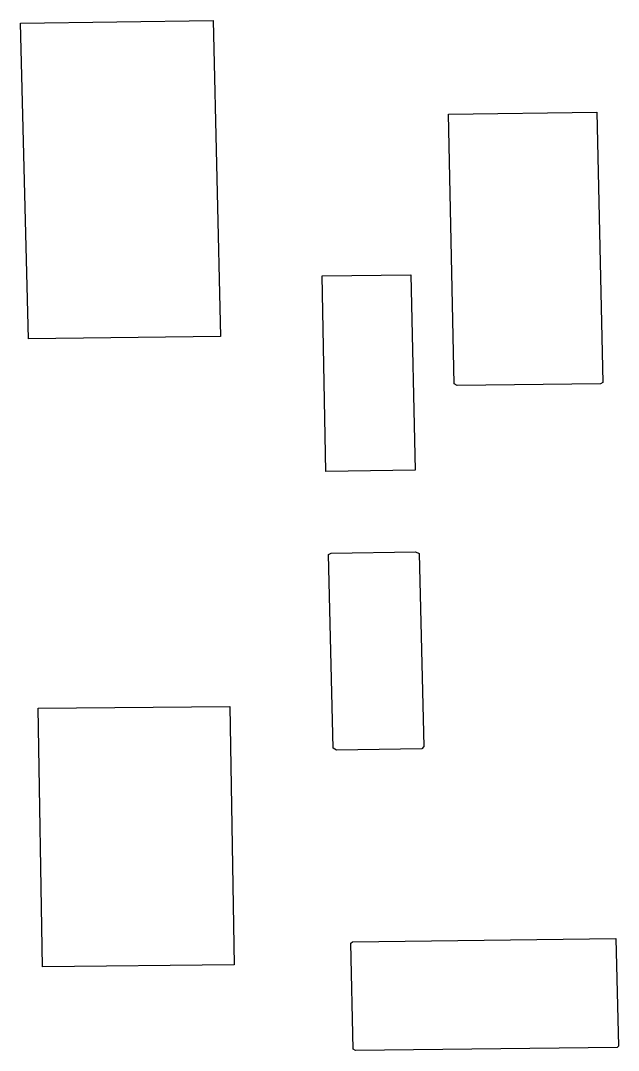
# Model space of a CAD drawing. Header units: inches. Extents: x -87.62868 to -87.62685, y 41.83302 to 41.83617.
import ezdxf

# ---------------------------------------------------------------- set-up
doc = ezdxf.new("R2010")
doc.units = ezdxf.units.IN
doc.header["$MEASUREMENT"] = 0
doc.layers.add('Douglas_Buildings selection', color=7, linetype='Continuous')

msp = doc.modelspace()

# ---------------------------------------------------------------- linework, layer by layer
at = {"layer": 'Douglas_Buildings selection'}
for points in [[(-87.6280711, 41.8352026), (-87.6286583, 41.8351953), (-87.6286825, 41.8361614), (-87.6280935, 41.8361688)], [(-87.6269094, 41.8350583), (-87.627348, 41.8350528), (-87.6273571, 41.8350583), (-87.6273737, 41.8358831), (-87.6269205, 41.8358885), (-87.626902, 41.8350624)], [(-87.6274756, 41.8347942), (-87.627749, 41.8347904), (-87.6277608, 41.8353887), (-87.6274892, 41.8353912)], [(-87.6274556, 41.833942), (-87.6277162, 41.8339381), (-87.6277271, 41.8339437), (-87.6277408, 41.8345365), (-87.6277334, 41.8345406), (-87.6274747, 41.8345445), (-87.6274637, 41.8345389), (-87.62745, 41.8339488)], [(-87.6280298, 41.8332814), (-87.6286151, 41.8332754), (-87.6286285, 41.8340658), (-87.6280431, 41.8340718)], [(-87.6268583, 41.8330286), (-87.6276584, 41.8330198), (-87.6276657, 41.8330239), (-87.6276731, 41.8333478), (-87.6276676, 41.8333519), (-87.626862, 41.833362), (-87.6268546, 41.8330327)]]:
    msp.add_lwpolyline(points, close=True, dxfattribs=at)

doc.saveas('drawing.dxf')
